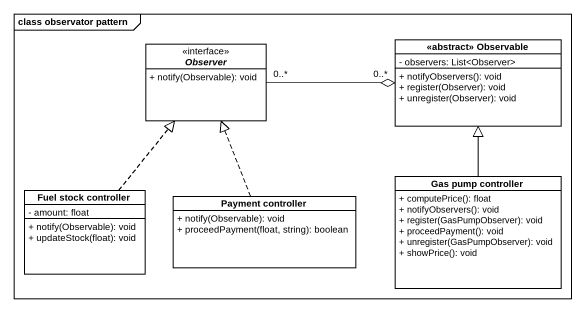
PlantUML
@startuml
mainframe class observator pattern
hide circle
hide empty members
skinparam classAttributeIconSize 0
interface Observer <<interface>> {
  + notify(Observable): void
}
class "<<abstract>> Observable" as abstract_Observable {
  - observers: List<Observer>
  + notifyObservers(): void
  + register(Observer): void
  + unregister(Observer): void
}
class "Fuel stock controller" as Fuel_stock_controller {
  - amount: float
  + notify(Observable): void
  + updateStock(float): void
}
class "Payment controller" as Payment_controller {
  + notify(Observable): void
  + proceedPayment(float, string): boolean
}
class "Gas pump controller" as Gas_pump_controller {
  + computePrice(): float
  + notifyObservers(): void
  + register(GasPumpObserver): void
  + proceedPayment(): void
  + unregister(GasPumpObserver): void
  + showPrice(): void
}
Observer "0..*" -right-o "0..*" abstract_Observable
Fuel_stock_controller .up.|> Observer
Payment_controller .up.|> Observer
Gas_pump_controller -up-|> abstract_Observable
@enduml
